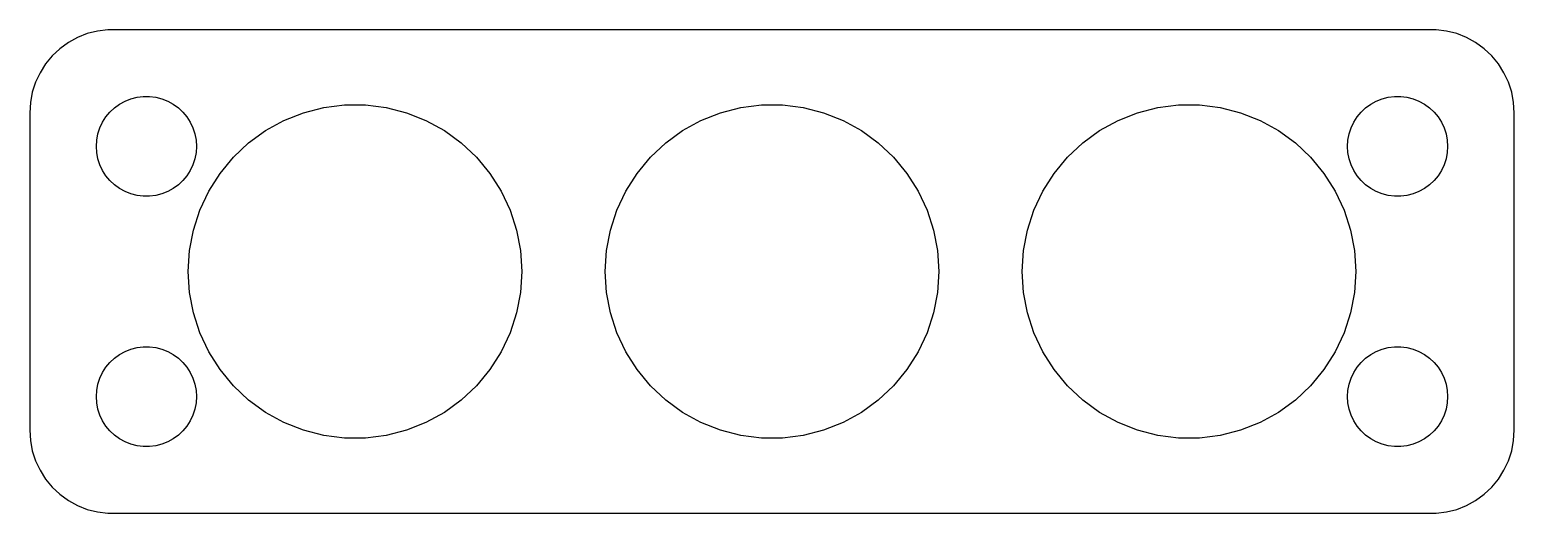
# Model space of a CAD drawing. Header units: metres. Extents: x -44.5 to 44.5, y -14.5 to 14.5.
import ezdxf

# ---------------------------------------------------------------- set-up
doc = ezdxf.new("R2010")
doc.units = ezdxf.units.M

msp = doc.modelspace()

# ---------------------------------------------------------------- linework, layer by layer
for p, q in [((-41.0451, 14.2553), (-41.6289, 14.0241)), ((-40.4369, 14.4114), (-41.0451, 14.2553)), ((-39.8139, 14.4901), (-40.4369, 14.4114)), ((39.8139, 14.4901), (-39.8139, 14.4901)), ((40.4369, 14.4114), (39.8139, 14.4901)), ((41.0451, 14.2553), (40.4369, 14.4114)), ((41.6289, 14.0241), (41.0451, 14.2553)), ((-42.6871, 13.3526), (-43.1448, 12.9227)), ((-42.1791, 13.7216), (-42.6871, 13.3526)), ((-41.6289, 14.0241), (-42.1791, 13.7216)), ((42.1791, 13.7216), (41.6289, 14.0241)), ((42.6871, 13.3526), (42.1791, 13.7216)), ((43.1448, 12.9227), (42.6871, 13.3526)), ((-43.1448, 12.9227), (-43.5451, 12.4389)), ((43.5451, 12.4389), (43.1448, 12.9227)), ((-43.8815, 11.9088), (-44.1489, 11.3406)), ((-43.5451, 12.4389), (-43.8815, 11.9088)), ((43.8815, 11.9088), (43.5451, 12.4389)), ((44.1489, 11.3406), (43.8815, 11.9088)), ((-44.3429, 10.7434), (-44.4606, 10.1267)), ((-44.1489, 11.3406), (-44.3429, 10.7434)), ((44.3429, 10.7434), (44.1489, 11.3406)), ((44.4606, 10.1267), (44.3429, 10.7434)), ((-44.4606, 10.1267), (-44.5, 9.5)), ((-39.6869, 9.55363), (-39.4123, 9.81154)), ((-39.4123, 9.81154), (-39.1075, 10.033)), ((-39.1075, 10.033), (-38.7773, 10.2145)), ((-38.7773, 10.2145), (-38.427, 10.3532)), ((-38.427, 10.3532), (-38.0621, 10.4469)), ((-38.0621, 10.4469), (-37.6884, 10.4941)), ((-37.6884, 10.4941), (-37.3116, 10.4941)), ((-37.3116, 10.4941), (-36.9379, 10.4469)), ((-36.9379, 10.4469), (-36.5729, 10.3532)), ((-36.5729, 10.3532), (-36.2227, 10.2145)), ((-36.2227, 10.2145), (-35.8925, 10.033)), ((-35.8925, 10.033), (-35.5877, 9.81154)), ((-35.5877, 9.81154), (-35.3131, 9.55363)), ((-28.0902, 9.51056), (-26.8738, 9.82286)), ((-26.8738, 9.82286), (-25.6279, 9.98026)), ((-25.6279, 9.98026), (-24.3721, 9.98026)), ((-24.3721, 9.98026), (-23.1262, 9.82286)), ((-23.1262, 9.82286), (-21.9098, 9.51056)), ((-3.09016, 9.51056), (-1.87381, 9.82286)), ((-1.87381, 9.82286), (-0.6279, 9.98026)), ((-0.6279, 9.98026), (0.6279, 9.98026)), ((0.6279, 9.98026), (1.87381, 9.82286)), ((1.87381, 9.82286), (3.09016, 9.51056)), ((21.9098, 9.51056), (23.1262, 9.82286)), ((23.1262, 9.82286), (24.3721, 9.98026)), ((24.3721, 9.98026), (25.6279, 9.98026)), ((25.6279, 9.98026), (26.8738, 9.82286)), ((26.8738, 9.82286), (28.0902, 9.51056)), ((35.3131, 9.55363), (35.5877, 9.81154)), ((35.5877, 9.81154), (35.8925, 10.033)), ((35.8925, 10.033), (36.2227, 10.2145)), ((36.2227, 10.2145), (36.5729, 10.3532)), ((36.5729, 10.3532), (36.9379, 10.4469)), ((36.9379, 10.4469), (37.3116, 10.4941)), ((37.3116, 10.4941), (37.6884, 10.4941)), ((37.6884, 10.4941), (38.0621, 10.4469)), ((38.0621, 10.4469), (38.427, 10.3532)), ((38.427, 10.3532), (38.7773, 10.2145)), ((38.7773, 10.2145), (39.1075, 10.033)), ((39.1075, 10.033), (39.4123, 9.81154)), ((39.4123, 9.81154), (39.6869, 9.55363)), ((44.5, 9.5), (44.4606, 10.1267)), ((-44.5, 9.5), (-44.5, -9.5)), ((-40.2893, 8.60437), (-40.1289, 8.94525)), ((-40.1289, 8.94525), (-39.927, 9.26335)), ((-39.927, 9.26335), (-39.6869, 9.55363)), ((-35.3131, 9.55363), (-35.0729, 9.26335)), ((-35.0729, 9.26335), (-34.8711, 8.94525)), ((-34.8711, 8.94525), (-34.7107, 8.60437)), ((-30.3583, 8.44327), (-29.2578, 9.04826)), ((-29.2578, 9.04826), (-28.0902, 9.51056)), ((-21.9098, 9.51056), (-20.7422, 9.04826)), ((-20.7422, 9.04826), (-19.6417, 8.44327)), ((-5.35826, 8.44327), (-4.25778, 9.04826)), ((-4.25778, 9.04826), (-3.09016, 9.51056)), ((3.09016, 9.51056), (4.25778, 9.04826)), ((4.25778, 9.04826), (5.35826, 8.44327)), ((19.6417, 8.44327), (20.7422, 9.04826)), ((20.7422, 9.04826), (21.9098, 9.51056)), ((28.0902, 9.51056), (29.2578, 9.04826)), ((29.2578, 9.04826), (30.3583, 8.44327)), ((34.7107, 8.60437), (34.8711, 8.94525)), ((34.8711, 8.94525), (35.0729, 9.26335)), ((35.0729, 9.26335), (35.3131, 9.55363)), ((39.6869, 9.55363), (39.927, 9.26335)), ((39.927, 9.26335), (40.1289, 8.94525)), ((40.1289, 8.94525), (40.2893, 8.60437)), ((44.5, -9.5), (44.5, 9.5)), ((-40.4763, 7.87599), (-40.4057, 8.24606)), ((-40.4057, 8.24606), (-40.2893, 8.60437)), ((-34.7107, 8.60437), (-34.5942, 8.24606)), ((-34.5942, 8.24606), (-34.5237, 7.87599)), ((-31.3742, 7.70512), (-30.3583, 8.44327)), ((-19.6417, 8.44327), (-18.6257, 7.70512)), ((-6.37424, 7.70512), (-5.35826, 8.44327)), ((5.35826, 8.44327), (6.37424, 7.70512)), ((18.6257, 7.70512), (19.6417, 8.44327)), ((30.3583, 8.44327), (31.3742, 7.70512)), ((34.5237, 7.87599), (34.5942, 8.24606)), ((34.5942, 8.24606), (34.7107, 8.60437)), ((40.2893, 8.60437), (40.4057, 8.24606)), ((40.4057, 8.24606), (40.4763, 7.87599)), ((-40.5, 7.5), (-40.4763, 7.87599)), ((-40.4763, 7.12399), (-40.5, 7.5)), ((-40.4057, 6.75392), (-40.4763, 7.12399)), ((-34.5237, 7.12399), (-34.5942, 6.75392)), ((-34.5237, 7.87599), (-34.5, 7.5)), ((-34.5, 7.5), (-34.5237, 7.12399)), ((-32.2897, 6.84546), (-31.3742, 7.70512)), ((-18.6257, 7.70512), (-17.7103, 6.84546)), ((-7.28967, 6.84546), (-6.37424, 7.70512)), ((6.37424, 7.70512), (7.28967, 6.84546)), ((17.7103, 6.84546), (18.6257, 7.70512)), ((31.3742, 7.70512), (32.2897, 6.84546)), ((34.5, 7.5), (34.5237, 7.87599)), ((34.5237, 7.12399), (34.5, 7.5)), ((34.5942, 6.75392), (34.5237, 7.12399)), ((40.4763, 7.12399), (40.4057, 6.75392)), ((40.4763, 7.87599), (40.5, 7.5)), ((40.5, 7.5), (40.4763, 7.12399)), ((-40.2893, 6.39561), (-40.4057, 6.75392)), ((-40.1289, 6.05473), (-40.2893, 6.39561)), ((-34.7107, 6.39561), (-34.8711, 6.05473)), ((-34.5942, 6.75392), (-34.7107, 6.39561)), ((-33.0902, 5.87784), (-32.2897, 6.84546)), ((-17.7103, 6.84546), (-16.9098, 5.87784)), ((-8.09016, 5.87784), (-7.28967, 6.84546)), ((7.28967, 6.84546), (8.09016, 5.87784)), ((16.9098, 5.87784), (17.7103, 6.84546)), ((32.2897, 6.84546), (33.0902, 5.87784)), ((34.7107, 6.39561), (34.5942, 6.75392)), ((34.8711, 6.05473), (34.7107, 6.39561)), ((40.2893, 6.39561), (40.1289, 6.05473)), ((40.4057, 6.75392), (40.2893, 6.39561)), ((-39.927, 5.73663), (-40.1289, 6.05473)), ((-39.6869, 5.44635), (-39.927, 5.73663)), ((-39.4123, 5.18845), (-39.6869, 5.44635)), ((-35.3131, 5.44635), (-35.5877, 5.18845)), ((-35.0729, 5.73663), (-35.3131, 5.44635)), ((-34.8711, 6.05473), (-35.0729, 5.73663)), ((-33.7631, 4.81754), (-33.0902, 5.87784)), ((-16.9098, 5.87784), (-16.2369, 4.81754)), ((-8.76306, 4.81754), (-8.09016, 5.87784)), ((8.09016, 5.87784), (8.76306, 4.81754)), ((16.2369, 4.81754), (16.9098, 5.87784)), ((33.0902, 5.87784), (33.7631, 4.81754)), ((35.0729, 5.73663), (34.8711, 6.05473)), ((35.3131, 5.44635), (35.0729, 5.73663)), ((35.5877, 5.18845), (35.3131, 5.44635)), ((39.6869, 5.44635), (39.4123, 5.18845)), ((39.927, 5.73663), (39.6869, 5.44635)), ((40.1289, 6.05473), (39.927, 5.73663)), ((-39.1075, 4.96701), (-39.4123, 5.18845)), ((-38.7773, 4.78551), (-39.1075, 4.96701)), ((-38.427, 4.64682), (-38.7773, 4.78551)), ((-38.0621, 4.55313), (-38.427, 4.64682)), ((-37.6884, 4.50591), (-38.0621, 4.55313)), ((-37.3116, 4.50591), (-37.6884, 4.50591)), ((-36.9379, 4.55313), (-37.3116, 4.50591)), ((-36.5729, 4.64682), (-36.9379, 4.55313)), ((-36.2227, 4.78551), (-36.5729, 4.64682)), ((-35.8925, 4.96701), (-36.2227, 4.78551)), ((-35.5877, 5.18845), (-35.8925, 4.96701)), ((-34.2978, 3.68124), (-33.7631, 4.81754)), ((-16.2369, 4.81754), (-15.7022, 3.68124)), ((-9.29776, 3.68124), (-8.76306, 4.81754)), ((8.76306, 4.81754), (9.29776, 3.68124)), ((15.7022, 3.68124), (16.2369, 4.81754)), ((33.7631, 4.81754), (34.2978, 3.68124)), ((35.8925, 4.96701), (35.5877, 5.18845)), ((36.2227, 4.78551), (35.8925, 4.96701)), ((36.5729, 4.64682), (36.2227, 4.78551)), ((36.9379, 4.55313), (36.5729, 4.64682)), ((37.3116, 4.50591), (36.9379, 4.55313)), ((37.6884, 4.50591), (37.3116, 4.50591)), ((38.0621, 4.55313), (37.6884, 4.50591)), ((38.427, 4.64682), (38.0621, 4.55313)), ((38.7773, 4.78551), (38.427, 4.64682)), ((39.1075, 4.96701), (38.7773, 4.78551)), ((39.4123, 5.18845), (39.1075, 4.96701)), ((-34.6858, 2.48689), (-34.2978, 3.68124)), ((-15.7022, 3.68124), (-15.3142, 2.48689)), ((-9.68582, 2.48689), (-9.29776, 3.68124)), ((9.29776, 3.68124), (9.68582, 2.48689)), ((15.3142, 2.48689), (15.7022, 3.68124)), ((34.2978, 3.68124), (34.6858, 2.48689)), ((-34.9211, 1.25333), (-34.6858, 2.48689)), ((-15.3142, 2.48689), (-15.0788, 1.25333)), ((-9.92114, 1.25333), (-9.68582, 2.48689)), ((9.68582, 2.48689), (9.92114, 1.25333)), ((15.0788, 1.25333), (15.3142, 2.48689)), ((34.6858, 2.48689), (34.9211, 1.25333)), ((-35, 0), (-34.9211, 1.25333)), ((-15.0788, 1.25333), (-15, 0)), ((-10, 0), (-9.92114, 1.25333)), ((9.92114, 1.25333), (10, 0)), ((15, 0), (15.0788, 1.25333)), ((34.9211, 1.25333), (35, 0)), ((-34.9211, -1.25333), (-35, 0)), ((-15, 0), (-15.0788, -1.25333)), ((-9.92114, -1.25333), (-10, 0)), ((10, 0), (9.92114, -1.25333)), ((15.0788, -1.25333), (15, 0)), ((35, 0), (34.9211, -1.25333)), ((-34.6858, -2.48689), (-34.9211, -1.25333)), ((-15.0788, -1.25333), (-15.3142, -2.48689)), ((-9.68582, -2.48689), (-9.92114, -1.25333)), ((9.92114, -1.25333), (9.68582, -2.48689)), ((15.3142, -2.48689), (15.0788, -1.25333)), ((34.9211, -1.25333), (34.6858, -2.48689)), ((-34.2978, -3.68124), (-34.6858, -2.48689)), ((-15.3142, -2.48689), (-15.7022, -3.68124)), ((-9.29776, -3.68124), (-9.68582, -2.48689)), ((9.68582, -2.48689), (9.29776, -3.68124)), ((15.7022, -3.68124), (15.3142, -2.48689)), ((34.6858, -2.48689), (34.2978, -3.68124)), ((-33.7631, -4.81754), (-34.2978, -3.68124)), ((-15.7022, -3.68124), (-16.2369, -4.81754)), ((-8.76306, -4.81754), (-9.29776, -3.68124)), ((9.29776, -3.68124), (8.76306, -4.81754)), ((16.2369, -4.81754), (15.7022, -3.68124)), ((34.2978, -3.68124), (33.7631, -4.81754)), ((-39.6869, -5.44635), (-39.4123, -5.18845)), ((-39.4123, -5.18845), (-39.1075, -4.96701)), ((-39.1075, -4.96701), (-38.7773, -4.78551)), ((-38.7773, -4.78551), (-38.427, -4.64682)), ((-38.427, -4.64682), (-38.0621, -4.55313)), ((-38.0621, -4.55313), (-37.6884, -4.50591)), ((-37.6884, -4.50591), (-37.3116, -4.50591)), ((-37.3116, -4.50591), (-36.9379, -4.55313)), ((-36.9379, -4.55313), (-36.5729, -4.64682)), ((-36.5729, -4.64682), (-36.2227, -4.78551)), ((-36.2227, -4.78551), (-35.8925, -4.96701)), ((-35.8925, -4.96701), (-35.5877, -5.18845)), ((-35.5877, -5.18845), (-35.3131, -5.44635)), ((-33.0902, -5.87784), (-33.7631, -4.81754)), ((-16.2369, -4.81754), (-16.9098, -5.87784)), ((-8.09016, -5.87784), (-8.76306, -4.81754)), ((8.76306, -4.81754), (8.09016, -5.87784)), ((16.9098, -5.87784), (16.2369, -4.81754)), ((33.7631, -4.81754), (33.0902, -5.87784)), ((35.3131, -5.44635), (35.5877, -5.18845)), ((35.5877, -5.18845), (35.8925, -4.96701)), ((35.8925, -4.96701), (36.2227, -4.78551)), ((36.2227, -4.78551), (36.5729, -4.64682)), ((36.5729, -4.64682), (36.9379, -4.55313)), ((36.9379, -4.55313), (37.3116, -4.50591)), ((37.3116, -4.50591), (37.6884, -4.50591)), ((37.6884, -4.50591), (38.0621, -4.55313)), ((38.0621, -4.55313), (38.427, -4.64682)), ((38.427, -4.64682), (38.7773, -4.78551)), ((38.7773, -4.78551), (39.1075, -4.96701)), ((39.1075, -4.96701), (39.4123, -5.18845)), ((39.4123, -5.18845), (39.6869, -5.44635)), ((-40.2893, -6.39561), (-40.1289, -6.05473)), ((-40.1289, -6.05473), (-39.927, -5.73663)), ((-39.927, -5.73663), (-39.6869, -5.44635)), ((-35.3131, -5.44635), (-35.0729, -5.73663)), ((-35.0729, -5.73663), (-34.8711, -6.05473)), ((-34.8711, -6.05473), (-34.7107, -6.39561)), ((-32.2897, -6.84546), (-33.0902, -5.87784)), ((-16.9098, -5.87784), (-17.7103, -6.84546)), ((-7.28967, -6.84546), (-8.09016, -5.87784)), ((8.09016, -5.87784), (7.28967, -6.84546)), ((17.7103, -6.84546), (16.9098, -5.87784)), ((33.0902, -5.87784), (32.2897, -6.84546)), ((34.7107, -6.39561), (34.8711, -6.05473)), ((34.8711, -6.05473), (35.0729, -5.73663)), ((35.0729, -5.73663), (35.3131, -5.44635)), ((39.6869, -5.44635), (39.927, -5.73663)), ((39.927, -5.73663), (40.1289, -6.05473)), ((40.1289, -6.05473), (40.2893, -6.39561)), ((-40.4763, -7.12399), (-40.4057, -6.75392)), ((-40.4057, -6.75392), (-40.2893, -6.39561)), ((-34.7107, -6.39561), (-34.5942, -6.75392)), ((-34.5942, -6.75392), (-34.5237, -7.12399)), ((-31.3742, -7.70512), (-32.2897, -6.84546)), ((-17.7103, -6.84546), (-18.6257, -7.70512)), ((-6.37424, -7.70512), (-7.28967, -6.84546)), ((7.28967, -6.84546), (6.37424, -7.70512)), ((18.6257, -7.70512), (17.7103, -6.84546)), ((32.2897, -6.84546), (31.3742, -7.70512)), ((34.5237, -7.12399), (34.5942, -6.75392)), ((34.5942, -6.75392), (34.7107, -6.39561)), ((40.2893, -6.39561), (40.4057, -6.75392)), ((40.4057, -6.75392), (40.4763, -7.12399)), ((-40.5, -7.5), (-40.4763, -7.12399)), ((-40.4763, -7.87599), (-40.5, -7.5)), ((-40.4057, -8.24606), (-40.4763, -7.87599)), ((-34.5237, -7.87599), (-34.5942, -8.24606)), ((-34.5237, -7.12399), (-34.5, -7.5)), ((-34.5, -7.5), (-34.5237, -7.87599)), ((-30.3583, -8.44327), (-31.3742, -7.70512)), ((-18.6257, -7.70512), (-19.6417, -8.44327)), ((-5.35826, -8.44327), (-6.37424, -7.70512)), ((6.37424, -7.70512), (5.35826, -8.44327)), ((19.6417, -8.44327), (18.6257, -7.70512)), ((31.3742, -7.70512), (30.3583, -8.44327)), ((34.5, -7.5), (34.5237, -7.12399)), ((34.5237, -7.87599), (34.5, -7.5)), ((34.5942, -8.24606), (34.5237, -7.87599)), ((40.4763, -7.87599), (40.4057, -8.24606)), ((40.4763, -7.12399), (40.5, -7.5)), ((40.5, -7.5), (40.4763, -7.87599)), ((-40.2893, -8.60437), (-40.4057, -8.24606)), ((-40.1289, -8.94525), (-40.2893, -8.60437)), ((-34.7107, -8.60437), (-34.8711, -8.94525)), ((-34.5942, -8.24606), (-34.7107, -8.60437)), ((-29.2578, -9.04826), (-30.3583, -8.44327)), ((-19.6417, -8.44327), (-20.7422, -9.04826)), ((-4.25778, -9.04826), (-5.35826, -8.44327)), ((5.35826, -8.44327), (4.25778, -9.04826)), ((20.7422, -9.04826), (19.6417, -8.44327)), ((30.3583, -8.44327), (29.2578, -9.04826)), ((34.7107, -8.60437), (34.5942, -8.24606)), ((34.8711, -8.94525), (34.7107, -8.60437)), ((40.2893, -8.60437), (40.1289, -8.94525)), ((40.4057, -8.24606), (40.2893, -8.60437)), ((-44.5, -9.5), (-44.4606, -10.1267)), ((-39.927, -9.26335), (-40.1289, -8.94525)), ((-39.6869, -9.55363), (-39.927, -9.26335)), ((-39.4123, -9.81154), (-39.6869, -9.55363)), ((-35.3131, -9.55363), (-35.5877, -9.81154)), ((-35.0729, -9.26335), (-35.3131, -9.55363)), ((-34.8711, -8.94525), (-35.0729, -9.26335)), ((-28.0902, -9.51056), (-29.2578, -9.04826)), ((-26.8738, -9.82286), (-28.0902, -9.51056)), ((-21.9098, -9.51056), (-23.1262, -9.82286)), ((-20.7422, -9.04826), (-21.9098, -9.51056)), ((-3.09016, -9.51056), (-4.25778, -9.04826)), ((-1.87381, -9.82286), (-3.09016, -9.51056)), ((3.09016, -9.51056), (1.87381, -9.82286)), ((4.25778, -9.04826), (3.09016, -9.51056)), ((21.9098, -9.51056), (20.7422, -9.04826)), ((23.1262, -9.82286), (21.9098, -9.51056)), ((28.0902, -9.51056), (26.8738, -9.82286)), ((29.2578, -9.04826), (28.0902, -9.51056)), ((35.0729, -9.26335), (34.8711, -8.94525)), ((35.3131, -9.55363), (35.0729, -9.26335)), ((35.5877, -9.81154), (35.3131, -9.55363)), ((39.6869, -9.55363), (39.4123, -9.81154)), ((39.927, -9.26335), (39.6869, -9.55363)), ((40.1289, -8.94525), (39.927, -9.26335)), ((44.4606, -10.1267), (44.5, -9.5)), ((-44.4606, -10.1267), (-44.3429, -10.7434)), ((-39.1075, -10.033), (-39.4123, -9.81154)), ((-38.7773, -10.2145), (-39.1075, -10.033)), ((-38.427, -10.3532), (-38.7773, -10.2145)), ((-38.0621, -10.4469), (-38.427, -10.3532)), ((-37.6884, -10.4941), (-38.0621, -10.4469)), ((-37.3116, -10.4941), (-37.6884, -10.4941)), ((-36.9379, -10.4469), (-37.3116, -10.4941)), ((-36.5729, -10.3532), (-36.9379, -10.4469)), ((-36.2227, -10.2145), (-36.5729, -10.3532)), ((-35.8925, -10.033), (-36.2227, -10.2145)), ((-35.5877, -9.81154), (-35.8925, -10.033)), ((-25.6279, -9.98026), (-26.8738, -9.82286)), ((-24.3721, -9.98026), (-25.6279, -9.98026)), ((-23.1262, -9.82286), (-24.3721, -9.98026)), ((-0.6279, -9.98026), (-1.87381, -9.82286)), ((0.6279, -9.98026), (-0.6279, -9.98026)), ((1.87381, -9.82286), (0.6279, -9.98026)), ((24.3721, -9.98026), (23.1262, -9.82286)), ((25.6279, -9.98026), (24.3721, -9.98026)), ((26.8738, -9.82286), (25.6279, -9.98026)), ((35.8925, -10.033), (35.5877, -9.81154)), ((36.2227, -10.2145), (35.8925, -10.033)), ((36.5729, -10.3532), (36.2227, -10.2145)), ((36.9379, -10.4469), (36.5729, -10.3532)), ((37.3116, -10.4941), (36.9379, -10.4469)), ((37.6884, -10.4941), (37.3116, -10.4941)), ((38.0621, -10.4469), (37.6884, -10.4941)), ((38.427, -10.3532), (38.0621, -10.4469)), ((38.7773, -10.2145), (38.427, -10.3532)), ((39.1075, -10.033), (38.7773, -10.2145)), ((39.4123, -9.81154), (39.1075, -10.033)), ((44.3429, -10.7434), (44.4606, -10.1267)), ((-44.3429, -10.7434), (-44.1489, -11.3406)), ((-44.1489, -11.3406), (-43.8815, -11.9088)), ((43.8815, -11.9088), (44.1489, -11.3406)), ((44.1489, -11.3406), (44.3429, -10.7434)), ((-43.8815, -11.9088), (-43.5451, -12.4389)), ((-43.5451, -12.4389), (-43.1448, -12.9227)), ((43.1448, -12.9227), (43.5451, -12.4389)), ((43.5451, -12.4389), (43.8815, -11.9088)), ((-43.1448, -12.9227), (-42.6871, -13.3526)), ((42.6871, -13.3526), (43.1448, -12.9227)), ((-42.6871, -13.3526), (-42.1791, -13.7216)), ((-42.1791, -13.7216), (-41.6289, -14.0241)), ((-41.6289, -14.0241), (-41.0451, -14.2553)), ((41.0451, -14.2553), (41.6289, -14.0241)), ((41.6289, -14.0241), (42.1791, -13.7216)), ((42.1791, -13.7216), (42.6871, -13.3526)), ((-41.0451, -14.2553), (-40.4369, -14.4114)), ((-40.4369, -14.4114), (-39.8139, -14.4901)), ((-39.8139, -14.4901), (39.8139, -14.4901)), ((39.8139, -14.4901), (40.4369, -14.4114)), ((40.4369, -14.4114), (41.0451, -14.2553))]:
    msp.add_line(p, q)

doc.saveas('drawing.dxf')
